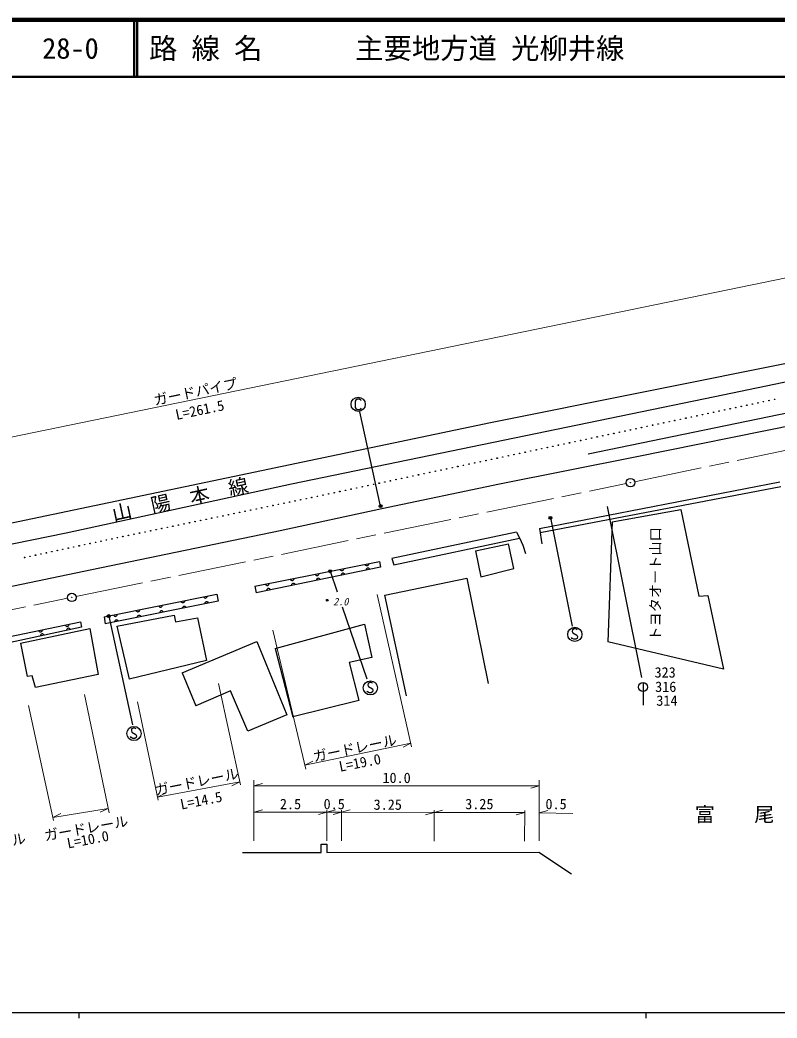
# Model space of a CAD drawing. Units: millimetres, scale not verified. Extents: x 40000 to 680000, y 20000 to 380000.
# Drawn here: x 157600 to 291148, y 204000 to 380000 of the extents above; entities that cross this region are included whole.
import ezdxf
from ezdxf.enums import TextEntityAlignment as Align

# ---------------------------------------------------------------- set-up
doc = ezdxf.new("R2010")
doc.units = ezdxf.units.MM
doc.header["$LTSCALE"] = 1000
doc.linetypes.add('CHAIN', pattern=[18.5, 12, -1.5, 3.5, -1.5])
for name, color, linetype, lineweight in [('M-BGD', 7, 'Continuous', 25), ('M-BMK', 2, 'CHAIN', 13), ('M-BMK-SRVR', 3, 'Continuous', 25), ('M-STR-HTXT', 7, 'Continuous', 13), ('M-STR-STRC', 7, 'Continuous', 25), ('M-TTL', 2, 'Continuous', 140), ('M-TTL-BAND', 7, 'Continuous', 25), ('M-TTL-LINE', 7, 'Continuous', 50)]:
    doc.layers.add(name, color=color, linetype=linetype, lineweight=lineweight)
doc.layers.add('M-BMK-HTXT', color=7, linetype='Continuous')
doc.layers.add('M-TTL-TXT', color=7, linetype='Continuous')
doc.styles.add('ＭＳ ゴシック', font='')
doc.styles.get('ＭＳ ゴシック').set_extended_font_data('MS Gothic')

msp = doc.modelspace()

# ---------------------------------------------------------------- linework, layer by layer
at = {"layer": 'M-BGD'}
for p, q in [((240627, 309002), (302348, 321426)), ((257821, 303473), (323607, 317068)), ((299330, 317560), (280160, 313566)), ((280160, 313566), (248512, 306994)), ((65591, 272419), (240627, 309002)), ((266140, 302952), (294639, 308751)), ((248512, 306994), (205519, 298139)), ((242171, 298181), (266140, 302952)), ((205519, 298139), (165723, 289506)), ((221439, 293850), (242171, 298181)), ((249255, 290335), (291650, 298546)), ((291832, 297673), (249373, 289547)), ((203510, 289947), (221439, 293850)), ((262058, 291499), (274190, 293680)), ((274190, 293680), (277371, 278367)), ((262058, 291499), (261317, 270329)), ((165723, 289506), (66339, 269002)), ((170305, 283084), (203510, 289947)), ((245165, 289699), (223183, 285058)), ((245165, 289699), (245710, 288654)), ((245710, 288654), (246301, 287382)), ((249255, 290335), (249664, 287609)), ((223524, 283922), (245731, 288609)), ((237932, 286370), (243754, 287648)), ((244748, 283246), (243754, 287648)), ((246301, 287382), (246756, 285928)), ((237932, 286370), (238926, 281826)), ((199025, 280137), (221006, 284510)), ((221176, 283488), (199252, 279001)), ((218465, 284005), (218508, 283928)), ((218508, 283928), (218563, 283867)), ((218563, 283867), (218646, 283812)), ((218646, 283812), (218723, 283785)), ((218723, 283785), (218810, 283774)), ((218810, 283774), (218920, 283796)), ((218920, 283796), (218997, 283839)), ((218997, 283839), (219058, 283894)), ((219058, 283894), (219113, 283977)), ((219113, 283977), (219140, 284053)), ((219140, 284053), (219151, 284141)), ((221006, 284510), (221176, 283488)), ((223183, 285058), (223524, 283922)), ((140263, 276839), (170305, 283084)), ((209672, 282255), (209716, 282178)), ((209716, 282178), (209771, 282118)), ((209771, 282118), (209853, 282063)), ((209853, 282063), (209930, 282035)), ((209930, 282035), (210018, 282024)), ((210018, 282024), (210128, 282046)), ((210128, 282046), (210205, 282090)), ((210205, 282090), (210265, 282145)), ((210265, 282145), (210320, 282227)), ((210320, 282227), (210348, 282304)), ((210348, 282304), (210359, 282392)), ((214068, 283130), (214112, 283053)), ((214112, 283053), (214167, 282993)), ((214167, 282993), (214249, 282938)), ((214249, 282938), (214326, 282910)), ((214267, 282160), (214256, 282072)), ((214294, 282237), (214267, 282160)), ((214348, 282319), (214294, 282237)), ((214326, 282910), (214414, 282899)), ((214409, 282374), (214348, 282319)), ((214485, 282419), (214409, 282374)), ((214414, 282899), (214524, 282921)), ((214595, 282441), (214485, 282419)), ((214524, 282921), (214601, 282965)), ((214683, 282430), (214595, 282441)), ((214601, 282965), (214661, 283020)), ((214661, 283020), (214716, 283102)), ((214760, 282403), (214683, 282430)), ((214716, 283102), (214744, 283179)), ((214744, 283179), (214755, 283267)), ((214843, 282349), (214760, 282403)), ((214898, 282289), (214843, 282349)), ((214942, 282212), (214898, 282289)), ((218652, 283057), (218641, 282969)), ((218679, 283134), (218652, 283057)), ((218733, 283217), (218679, 283134)), ((218793, 283272), (218733, 283217)), ((218870, 283316), (218793, 283272)), ((218980, 283339), (218870, 283316)), ((219068, 283328), (218980, 283339)), ((219145, 283301), (219068, 283328)), ((219227, 283246), (219145, 283301)), ((219283, 283186), (219227, 283246)), ((219327, 283109), (219283, 283186)), ((238926, 281826), (244748, 283246)), ((199025, 280137), (199252, 279001)), ((200880, 280506), (200923, 280429)), ((200923, 280429), (200978, 280368)), ((200978, 280368), (201061, 280313)), ((201061, 280313), (201138, 280286)), ((201138, 280286), (201225, 280275)), ((201225, 280275), (201335, 280297)), ((201335, 280297), (201412, 280341)), ((201412, 280341), (201473, 280395)), ((201473, 280395), (201528, 280478)), ((201528, 280478), (201555, 280555)), ((201555, 280555), (201566, 280642)), ((205276, 281381), (205320, 281304)), ((205320, 281304), (205375, 281243)), ((205375, 281243), (205457, 281188)), ((205457, 281188), (205534, 281161)), ((205497, 280365), (205486, 280277)), ((205524, 280442), (205497, 280365)), ((205579, 280524), (205524, 280442)), ((205534, 281161), (205622, 281150)), ((205639, 280579), (205579, 280524)), ((205622, 281150), (205731, 281171)), ((205716, 280624), (205639, 280579)), ((205825, 280646), (205716, 280624)), ((205731, 281171), (205808, 281215)), ((205808, 281215), (205869, 281270)), ((205913, 280636), (205825, 280646)), ((205869, 281270), (205924, 281352)), ((205990, 280609), (205913, 280636)), ((205924, 281352), (205951, 281429)), ((205951, 281429), (205962, 281517)), ((206073, 280554), (205990, 280609)), ((206128, 280494), (206073, 280554)), ((206172, 280417), (206128, 280494)), ((209882, 281262), (209871, 281174)), ((209909, 281339), (209882, 281262)), ((209964, 281422), (209909, 281339)), ((210024, 281477), (209964, 281422)), ((210100, 281521), (210024, 281477)), ((210210, 281544), (210100, 281521)), ((210298, 281533), (210210, 281544)), ((210375, 281506), (210298, 281533)), ((210458, 281451), (210375, 281506)), ((210513, 281391), (210458, 281451)), ((210557, 281315), (210513, 281391)), ((221938, 278542), (236422, 281595)), ((236422, 281595), (240185, 262993)), ((172451, 274727), (192308, 278772)), ((189979, 278297), (190024, 278221)), ((190024, 278221), (190079, 278160)), ((190079, 278160), (190161, 278106)), ((190161, 278106), (190238, 278079)), ((190326, 278068), (190436, 278090)), ((190436, 278090), (190513, 278134)), ((190513, 278134), (190573, 278190)), ((190573, 278190), (190627, 278272)), ((190627, 278272), (190655, 278349)), ((190655, 278349), (190665, 278437)), ((192308, 278772), (192535, 277499)), ((201112, 279467), (201102, 279379)), ((201139, 279544), (201112, 279467)), ((201194, 279627), (201139, 279544)), ((201254, 279682), (201194, 279627)), ((201331, 279726), (201254, 279682)), ((201440, 279749), (201331, 279726)), ((201528, 279738), (201440, 279749)), ((201605, 279711), (201528, 279738)), ((201688, 279657), (201605, 279711)), ((201743, 279596), (201688, 279657)), ((201787, 279520), (201743, 279596)), ((225772, 260792), (221938, 278542)), ((277371, 278367), (278947, 278508)), ((278947, 278508), (281719, 265513)), ((192535, 277499), (172633, 273501)), ((182037, 276680), (182081, 276603)), ((182081, 276603), (182136, 276543)), ((182136, 276543), (182218, 276488)), ((182218, 276488), (182295, 276461)), ((182295, 276461), (182383, 276450)), ((182383, 276450), (182493, 276473)), ((182493, 276473), (182570, 276517)), ((182570, 276517), (182630, 276572)), ((182630, 276572), (182685, 276654)), ((182685, 276654), (182712, 276731)), ((182712, 276731), (182723, 276819)), ((186008, 277488), (186052, 277412)), ((186052, 277412), (186107, 277352)), ((186107, 277352), (186190, 277297)), ((186190, 277297), (186267, 277270)), ((186260, 276395), (186232, 276319)), ((186315, 276478), (186260, 276395)), ((186267, 277270), (186355, 277259)), ((186375, 276533), (186315, 276478)), ((186355, 277259), (186465, 277281)), ((186452, 276577), (186375, 276533)), ((186562, 276599), (186452, 276577)), ((186465, 277281), (186541, 277326)), ((186541, 277326), (186601, 277381)), ((186649, 276588), (186562, 276599)), ((186601, 277381), (186656, 277463)), ((186726, 276561), (186649, 276588)), ((186656, 277463), (186683, 277540)), ((186683, 277540), (186694, 277628)), ((186809, 276506), (186726, 276561)), ((186864, 276445), (186809, 276506)), ((186908, 276369), (186864, 276445)), ((190213, 277118), (190202, 277030)), ((190240, 277195), (190213, 277118)), ((190238, 278079), (190326, 278068)), ((190295, 277278), (190240, 277195)), ((190355, 277333), (190295, 277278)), ((190432, 277377), (190355, 277333)), ((190542, 277399), (190432, 277377)), ((190630, 277388), (190542, 277399)), ((190707, 277360), (190630, 277388)), ((190789, 277306), (190707, 277360)), ((190844, 277245), (190789, 277306)), ((190888, 277168), (190844, 277245)), ((172451, 274727), (172633, 273501)), ((174094, 275062), (174138, 274985)), ((174138, 274985), (174193, 274925)), ((174193, 274925), (174276, 274870)), ((174276, 274870), (174353, 274843)), ((174353, 274843), (174441, 274833)), ((174441, 274833), (174550, 274855)), ((174550, 274855), (174627, 274899)), ((174627, 274899), (174687, 274954)), ((174678, 273092), (184811, 275046)), ((174687, 274954), (174742, 275037)), ((174742, 275037), (174769, 275114)), ((174769, 275114), (174780, 275202)), ((178065, 275871), (178109, 275794)), ((178109, 275794), (178165, 275734)), ((178165, 275734), (178247, 275679)), ((178247, 275679), (178324, 275652)), ((178271, 274719), (178260, 274631)), ((178299, 274796), (178271, 274719)), ((178354, 274878), (178299, 274796)), ((178324, 275652), (178412, 275641)), ((178414, 274933), (178354, 274878)), ((178412, 275641), (178522, 275664)), ((178491, 274977), (178414, 274933)), ((178601, 274999), (178491, 274977)), ((178522, 275664), (178598, 275708)), ((178598, 275708), (178659, 275763)), ((178688, 274989), (178601, 274999)), ((178659, 275763), (178713, 275846)), ((178765, 274961), (178688, 274989)), ((178713, 275846), (178740, 275923)), ((178740, 275923), (178751, 276011)), ((178848, 274906), (178765, 274961)), ((178903, 274846), (178848, 274906)), ((178947, 274769), (178903, 274846)), ((182252, 275519), (182241, 275431)), ((182279, 275596), (182252, 275519)), ((182334, 275678), (182279, 275596)), ((182394, 275733), (182334, 275678)), ((182471, 275777), (182394, 275733)), ((182581, 275799), (182471, 275777)), ((182669, 275788), (182581, 275799)), ((182746, 275761), (182669, 275788)), ((182828, 275706), (182746, 275761)), ((182883, 275646), (182828, 275706)), ((182927, 275569), (182883, 275646)), ((184811, 275046), (185038, 273864)), ((185038, 273864), (188946, 274591)), ((186232, 276319), (186221, 276231)), ((188946, 274591), (190490, 267048)), ((154197, 270935), (168283, 273844)), ((168464, 272935), (154605, 269936)), ((165592, 273288), (165637, 273211)), ((165637, 273211), (165692, 273151)), ((165692, 273151), (165775, 273097)), ((165775, 273097), (165852, 273070)), ((165852, 273070), (165940, 273060)), ((165940, 273060), (166049, 273082)), ((166049, 273082), (166126, 273127)), ((166126, 273127), (166186, 273182)), ((166186, 273182), (166240, 273265)), ((166240, 273265), (166267, 273342)), ((166267, 273342), (166278, 273430)), ((168283, 273844), (168464, 272935)), ((174291, 273919), (174280, 273832)), ((174318, 273996), (174291, 273919)), ((174373, 274079), (174318, 273996)), ((174433, 274134), (174373, 274079)), ((174510, 274178), (174433, 274134)), ((174620, 274200), (174510, 274178)), ((174708, 274189), (174620, 274200)), ((174678, 273092), (176858, 263736)), ((174785, 274161), (174708, 274189)), ((174867, 274107), (174785, 274161)), ((174922, 274046), (174867, 274107)), ((174966, 273969), (174922, 274046)), ((202613, 269137), (218404, 273454)), ((218404, 273454), (219653, 267603)), ((157695, 270118), (169919, 272662)), ((160897, 272319), (160941, 272242)), ((160941, 272242), (160997, 272182)), ((160997, 272182), (161079, 272128)), ((161079, 272128), (161156, 272101)), ((161156, 272101), (161244, 272090)), ((161202, 271449), (161193, 271361)), ((161229, 271527), (161202, 271449)), ((161282, 271610), (161229, 271527)), ((161244, 272090), (161354, 272113)), ((161342, 271666), (161282, 271610)), ((161418, 271711), (161342, 271666)), ((161354, 272113), (161430, 272157)), ((161528, 271734), (161418, 271711)), ((161430, 272157), (161491, 272213)), ((161491, 272213), (161545, 272295)), ((161616, 271725), (161528, 271734)), ((161545, 272295), (161572, 272372)), ((161572, 272372), (161582, 272460)), ((161693, 271699), (161616, 271725)), ((161776, 271645), (161693, 271699)), ((161832, 271585), (161776, 271645)), ((161877, 271509), (161832, 271585)), ((165822, 272449), (165813, 272361)), ((165848, 272526), (165822, 272449)), ((165902, 272609), (165848, 272526)), ((165962, 272665), (165902, 272609)), ((166038, 272710), (165962, 272665)), ((166147, 272734), (166038, 272710)), ((166235, 272725), (166147, 272734)), ((166312, 272698), (166235, 272725)), ((166396, 272645), (166312, 272698)), ((166452, 272585), (166396, 272645)), ((166497, 272509), (166452, 272585)), ((169919, 272662), (171418, 264574)), ((157695, 270118), (158877, 264210)), ((186187, 264855), (199365, 270422)), ((199365, 270422), (204704, 257471)), ((281719, 265513), (261317, 270329)), ((202613, 269137), (205737, 257095)), ((219653, 267603), (215677, 266694)), ((190490, 267048), (176858, 263736)), ((215677, 266694), (217381, 259992)), ((159740, 264347), (158877, 264210)), ((160331, 262302), (159740, 264347)), ((171418, 264574), (160331, 262302)), ((186187, 264855), (188629, 259062)), ((194764, 261674), (188629, 259062)), ((197774, 254575), (194764, 261674)), ((217381, 259992), (205737, 257095)), ((204704, 257471), (197774, 254575)), ((210716, 233218), (210716, 234638)), ((210716, 234638), (211738, 234638)), ((211738, 234638), (211738, 233218)), ((196857, 233218), (210716, 233218)), ((211738, 233218), (249136, 233237)), ((249136, 233237), (254872, 229431))]:
    msp.add_line(p, q, dxfattribs=at)
for centre, radius in [((283863, 311648), 50), ((284840, 311855), 50), ((285818, 312062), 50), ((286796, 312269), 50), ((287773, 312476), 50), ((288751, 312683), 50), ((289728, 312890), 50), ((290706, 313097), 50), ((275065, 309784), 50), ((276042, 309991), 50), ((277020, 310198), 50), ((277998, 310405), 50), ((278975, 310612), 50), ((279953, 310819), 50), ((280930, 311026), 50), ((281908, 311233), 50), ((282885, 311440), 50), ((267244, 308127), 50), ((268222, 308334), 50), ((269199, 308541), 50), ((270177, 308748), 50), ((271155, 308955), 50), ((272132, 309162), 50), ((273110, 309369), 50), ((274087, 309576), 50), ((258446, 306263), 50), ((259424, 306470), 50), ((260401, 306677), 50), ((261379, 306884), 50), ((262356, 307091), 50), ((263334, 307298), 50), ((264312, 307505), 50), ((265289, 307712), 50), ((266267, 307919), 50), ((250626, 304606), 50), ((251603, 304813), 50), ((252581, 305020), 50), ((253558, 305227), 50), ((254536, 305434), 50), ((255513, 305641), 50), ((256491, 305848), 50), ((257469, 306055), 50), ((241774, 302729), 50), ((242765, 302939), 50), ((243756, 303150), 50), ((244747, 303360), 50), ((245738, 303570), 50), ((246715, 303777), 50), ((247693, 303984), 50), ((248670, 304191), 50), ((249648, 304398), 50), ((233848, 301048), 50), ((234839, 301258), 50), ((235829, 301468), 50), ((236820, 301678), 50), ((237811, 301889), 50), ((238802, 302099), 50), ((239793, 302309), 50), ((240784, 302519), 50), ((224930, 299156), 50), ((225921, 299366), 50), ((226912, 299577), 50), ((227903, 299787), 50), ((228894, 299997), 50), ((229884, 300207), 50), ((230875, 300417), 50), ((231866, 300627), 50), ((232857, 300838), 50), ((217004, 297475), 50), ((217994, 297685), 50), ((218985, 297895), 50), ((219976, 298105), 50), ((220967, 298316), 50), ((221958, 298526), 50), ((222949, 298736), 50), ((223939, 298946), 50), ((209077, 295793), 50), ((210068, 296004), 50), ((211059, 296214), 50), ((212049, 296424), 50), ((213040, 296634), 50), ((214031, 296844), 50), ((215022, 297054), 50), ((216013, 297265), 50), ((200255, 293970), 50), ((201235, 294173), 50), ((202215, 294375), 50), ((203196, 294578), 50), ((204176, 294781), 50), ((205156, 294983), 50), ((206136, 295186), 50), ((207116, 295388), 50), ((208097, 295591), 50), ((191433, 292147), 50), ((192414, 292350), 50), ((193394, 292552), 50), ((194374, 292755), 50), ((195354, 292957), 50), ((196334, 293160), 50), ((197315, 293363), 50), ((198295, 293565), 50), ((199275, 293768), 50), ((183592, 290527), 50), ((184572, 290729), 50), ((185552, 290932), 50), ((186532, 291134), 50), ((187513, 291337), 50), ((188493, 291539), 50), ((189473, 291742), 50), ((190453, 291945), 50), ((174787, 288701), 50), ((175750, 288906), 50), ((176731, 289108), 50), ((177711, 289311), 50), ((178691, 289514), 50), ((179671, 289716), 50), ((180651, 289919), 50), ((181631, 290121), 50), ((182612, 290324), 50), ((166117, 286853), 50), ((167080, 287059), 50), ((168044, 287264), 50), ((169007, 287469), 50), ((169970, 287674), 50), ((170934, 287880), 50), ((171897, 288085), 50), ((172860, 288290), 50), ((173824, 288495), 50), ((158410, 285211), 50), ((159374, 285416), 50), ((160337, 285622), 50), ((161300, 285827), 50), ((162264, 286032), 50), ((163227, 286238), 50), ((164190, 286443), 50), ((165154, 286648), 50), ((211803, 277673), 150), ((211803, 277673), 90), ((211803, 277673), 30)]:
    msp.add_circle(centre, radius, dxfattribs=at)
at = {"layer": 'M-BMK'}
for p, q in [((266023, 298558), (378015, 321890)), ((167482, 278326), (264554, 298257)), ((69417, 258437), (166012, 278027))]:
    msp.add_line(p, q, dxfattribs=at)
at = {"layer": 'M-BMK-SRVR'}
for centre, radius in [((265288, 298407), 750), ((265288, 298407), 30), ((166747, 278176), 750), ((166747, 278176), 30)]:
    msp.add_circle(centre, radius, dxfattribs=at)
at = {"layer": 'M-STR-HTXT'}
for p, q in [((62357, 287202), (316089, 339297)), ((220585, 278681), (226695, 251846)), ((202216, 272374), (208013, 247889)), ((192616, 262967), (196479, 245132)), ((169004, 261046), (173335, 240172)), ((159088, 259104), (163537, 238823)), ((178312, 259783), (181995, 242406)), ((207852, 248572), (226551, 252477)), ((226551, 252477), (225169, 251759)), ((207852, 248572), (209234, 249290)), ((181876, 242969), (196371, 245629)), ((196371, 245629), (194972, 244945)), ((198877, 235256), (198877, 245929)), ((198877, 244929), (200377, 245349)), ((198877, 244929), (249197, 244929)), ((249197, 244929), (247697, 244509)), ((249197, 245929), (249197, 235256)), ((181876, 242969), (183275, 243653)), ((163412, 239392), (173168, 240975)), ((163412, 239392), (164826, 240047)), ((173168, 240975), (171755, 240320)), ((198886, 240314), (200387, 240732)), ((198886, 240314), (211752, 240290)), ((211752, 240290), (210251, 239873)), ((211753, 240684), (211743, 235232)), ((211752, 240290), (213253, 240708)), ((211752, 240290), (214326, 240286)), ((214326, 240286), (212825, 239868)), ((214327, 240680), (214316, 235227)), ((214326, 240286), (215827, 240703)), ((214326, 240286), (230657, 240255)), ((230657, 240255), (229156, 239838)), ((230657, 240649), (230647, 235197)), ((230657, 240255), (232157, 240673)), ((230657, 240255), (246633, 240226)), ((246633, 240226), (245132, 239808)), ((246634, 240620), (246623, 235167)), ((249197, 240184), (250707, 240568)), ((249197, 240184), (255138, 240042))]:
    msp.add_line(p, q, dxfattribs=at)
at = {"layer": 'M-STR-STRC'}
for p, q in [((216858, 312982), (216708, 312782)), ((216708, 312782), (216708, 311682)), ((216708, 311682), (216858, 311482)), ((217058, 313132), (216858, 312982)), ((217508, 313132), (217058, 313132)), ((217708, 312982), (217508, 313132)), ((217808, 312832), (217708, 312982)), ((217708, 311432), (217808, 311582)), ((216858, 311482), (217058, 311332)), ((217058, 311332), (217508, 311332)), ((217508, 311332), (217708, 311432)), ((221214, 294285), (217574, 310927)), ((267301, 264026), (261249, 294233)), ((251163, 292198), (255001, 273075)), ((212328, 282784), (213571, 279129)), ((214462, 276506), (218780, 263804)), ((173254, 274891), (177448, 255693)), ((254980, 270953), (254880, 271103)), ((255080, 272453), (255030, 272153)), ((255030, 272153), (255130, 271903)), ((255380, 272603), (255080, 272453)), ((255130, 271903), (255830, 271503)), ((255580, 272603), (255380, 272603)), ((255780, 272553), (255580, 272603)), ((255880, 272453), (255780, 272553)), ((255830, 271503), (255930, 271253)), ((255930, 271253), (255880, 270953)), ((255280, 270803), (254980, 270953)), ((255630, 270803), (255280, 270803)), ((255880, 270953), (255630, 270803)), ((219015, 263017), (218965, 262717)), ((218965, 262717), (219065, 262467)), ((219315, 263167), (219015, 263017)), ((219065, 262467), (219765, 262067)), ((219515, 263167), (219315, 263167)), ((219715, 263117), (219515, 263167)), ((219815, 263017), (219715, 263117)), ((267512, 263160), (267512, 259160)), ((218915, 261517), (218815, 261667)), ((219215, 261367), (218915, 261517)), ((219565, 261367), (219215, 261367)), ((219815, 261517), (219565, 261367)), ((219765, 262067), (219865, 261817)), ((219865, 261817), (219815, 261517)), ((177206, 253470), (177106, 253620)), ((177506, 253320), (177206, 253470)), ((177306, 254970), (177256, 254670)), ((177256, 254670), (177356, 254420)), ((177606, 255120), (177306, 254970)), ((177356, 254420), (178056, 254020)), ((177806, 255120), (177606, 255120)), ((178006, 255070), (177806, 255120)), ((178106, 253470), (177856, 253320)), ((178106, 254970), (178006, 255070)), ((178056, 254020), (178156, 253770)), ((178156, 253770), (178106, 253470)), ((177856, 253320), (177506, 253320))]:
    msp.add_line(p, q, dxfattribs=at)
for centre, radius in [((217258, 312232), 1250), ((221214, 294285), 250), ((221214, 294285), 150), ((221214, 294285), 50), ((251163, 292198), 250), ((251163, 292198), 150), ((251163, 292198), 50), ((212328, 282784), 250), ((212328, 282784), 150), ((212328, 282784), 50), ((173254, 274891), 250), ((173254, 274891), 150), ((173254, 274891), 50), ((255480, 271653), 1250), ((219415, 262217), 1250), ((267512, 262360), 800), ((177706, 254170), 1250)]:
    msp.add_circle(centre, radius, dxfattribs=at)
at = {"layer": 'M-TTL'}
msp.add_line((680000, 380000), (40000, 380000), dxfattribs=at)
at = {"layer": 'M-TTL-BAND'}
for p, q in [((40000, 205000), (579000, 205000)), ((168000, 205000), (168000, 204000)), ((268000, 205000), (268000, 204000))]:
    msp.add_line(p, q, dxfattribs=at)
at = {"layer": 'M-TTL-LINE'}
for p, q in [((177750, 380000), (177750, 370000)), ((178250, 380000), (178250, 370000)), ((40000, 370000), (680000, 370000))]:
    msp.add_line(p, q, dxfattribs=at)

# ---------------------------------------------------------------- texts
at = {"layer": 'M-BGD', "style": 'ＭＳ ゴシック'}
msp.add_text('トヨタオート山口', height=1833, rotation=90, dxfattribs=at).set_placement((269690, 280551), align=Align.MIDDLE_CENTER)
at = {"layer": 'M-BGD', "style": 'ＭＳ ゴシック', "oblique": 15}
msp.add_text('2.0', height=1320, dxfattribs=at).set_placement((214187, 277422), align=Align.MIDDLE_CENTER)
at = {"layer": 'M-BMK-HTXT', "style": 'ＭＳ ゴシック'}
msp.add_text('山\u3000陽\u3000本\u3000線', height=2566, rotation=12.2, dxfattribs=at).set_placement((185841, 295452), align=Align.MIDDLE_CENTER)
msp.add_text('富\u3000\u3000尾', height=2566, dxfattribs=at).set_placement((283653, 239913), align=Align.MIDDLE_CENTER)
at = {"layer": 'M-STR-HTXT', "style": 'ＭＳ ゴシック'}
for s, rotation, p in [('ガードパイプ', 11.8, (188554, 314460)), ('L=261.5', 11.6, (189323, 311236)), ('ガードレール', 11.6, (216659, 251600)), ('L=19.0', 11, (217565, 249035)), ('ガードレール', 11.6, (188765, 245681)), ('L=14.5', 11, (189565, 242370)), ('ガードレール', 10.1, (169272, 237473)), ('ガードレール', 10.5, (151223, 234398)), ('L=10.0', 10.8, (169580, 235488))]:
    msp.add_text(s, height=1833, rotation=rotation, dxfattribs=at).set_placement(p, align=Align.MIDDLE_CENTER)
for s, p in [('10.0', (224037, 246361)), ('2.5', (205327, 241745)), ('0.5', (213030, 241745)), ('3.25', (222482, 241639)), ('3.25', (238635, 241745)), ('0.5', (252168, 241745))]:
    msp.add_text(s, height=1833, dxfattribs=at).set_placement(p, align=Align.MIDDLE_CENTER)
at = {"layer": 'M-STR-STRC', "style": 'ＭＳ ゴシック'}
for s, p in [('323', (271410, 264957)), ('316', (271516, 262418)), ('314', (271727, 259985))]:
    msp.add_text(s, height=1833, dxfattribs=at).set_placement(p, align=Align.MIDDLE_CENTER)
at = {"layer": 'M-TTL-TXT', "style": 'ＭＳ ゴシック'}
for s, p in [('28-0', (161521, 375000)), ('路 線 名', (180380, 375000)), ('主要地方道 光柳井線', (216734, 375000))]:
    msp.add_text(s, height=3666, dxfattribs=at).set_placement(p, align=Align.MIDDLE_LEFT)

doc.saveas('drawing.dxf')
